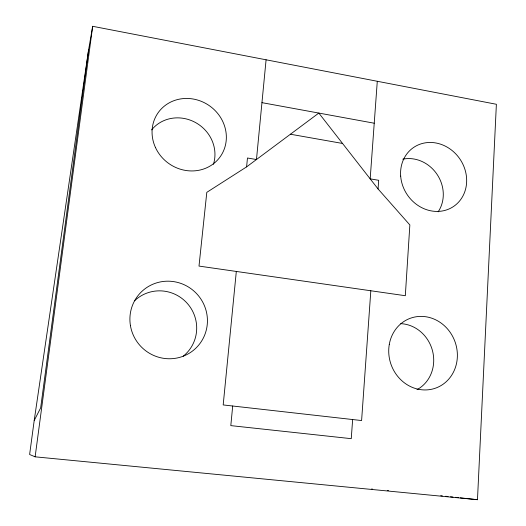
<?xml version="1.0" encoding="UTF-8"?>
<svg xmlns="http://www.w3.org/2000/svg" width="526" height="526" viewBox="0 0 526 526"><rect width="100%" height="100%" fill="white"/><g stroke="black" fill="none" stroke-linecap="round" stroke-linejoin="round"><path stroke-width="0.79" d="M477.476 499.7L496.38 104.279L92.675 26.3L88.572 49.957L34.197 420.563L29.62 454.497L35.124 456.824L477.476 499.7L460.335 497.846M370.823 290.76L361.599 420.55L223.188 404.935L236.319 271.442M378.062 188.952L318.822 113.07L246.595 166.887L206.803 192.345L198.999 266.084L405.316 295.717L409.853 224.95L378.062 188.952L378.681 180.293L370.179 178.853L377.287 81.28M352.644 419.544L351.25 438.671L230.809 425.619L232.696 406.006M266.084 59.8L256.471 159.529L247.47 158.004L246.595 166.887M35.124 456.824L92.675 26.3M88.572 49.957L40.66 407.867L34.197 420.563M387.281 490.475L388.471 490.594M440.742 495.722L442.373 495.9M445.64 496.255L448.086 496.518M450.539 496.781L452.985 497.05M455.437 497.313L458.698 497.668M371.724 488.891L372.263 488.95M290.431 134.229L342.544 143.453M261.955 102.655L374.229 123.216M151.606 129.915A35.932 33.546 34.8 0 1 195.685 122.63A35.932 33.546 34.8 0 1 213.424 164.316M134.538 300.806A36.912 36.307 44.6 0 1 187.407 303.535A36.912 36.307 44.6 0 1 183.239 356.187M402.771 159.181A33.756 30.403 56.2 0 1 437.047 174.349A33.756 30.403 56.2 0 1 438.145 211.827M400.72 323.654A35.117 32.31 70.4 0 1 432.622 351.256A35.117 32.31 70.4 0 1 417 389.674M400.674 176.092A35.63 31.816 56.1 0 0 452.367 207.237A35.63 31.816 56.1 0 0 447.81 147.517A35.63 31.816 56.1 0 0 400.674 176.092M389.299 344.339A37.142 33.934 69.9 0 0 434.476 388.51A37.142 33.934 69.9 0 0 445.371 326.666A37.142 33.934 69.9 0 0 389.299 344.339M155.394 147.365A38.056 35.314 35.4 0 0 219.454 157.78A38.056 35.314 35.4 0 0 192.772 98.947A38.056 35.314 35.4 0 0 155.394 147.365M130.415 325.515A39.167 38.391 45.9 0 0 193.246 350.461A39.167 38.391 45.9 0 0 182.338 283.955A39.167 38.391 45.9 0 0 130.415 325.515"/></g></svg>
